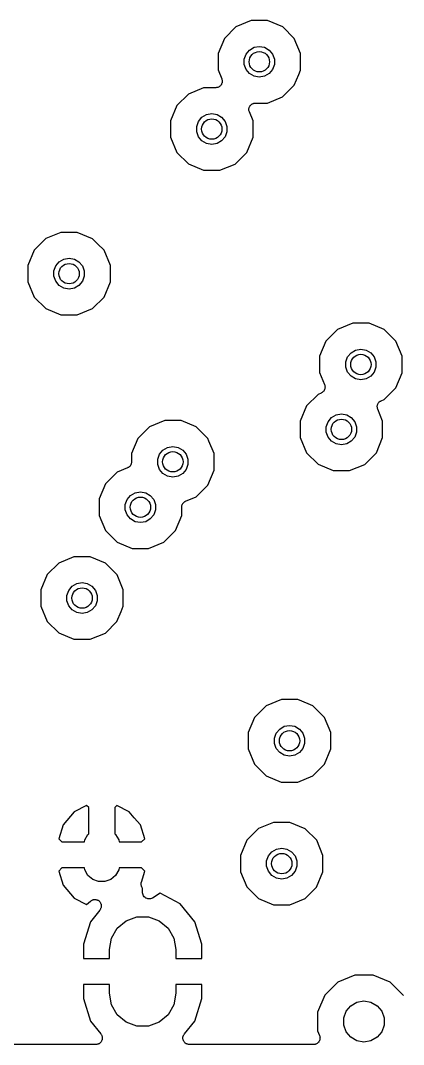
# Model space of a CAD drawing. Extents: x 10 to 287, y -200 to -10.
# Drawn here: x 145.73 to 153.24, y -141.2 to -121.16 of the extents above; entities that cross this region are included whole.
import ezdxf

# ---------------------------------------------------------------- set-up
doc = ezdxf.new("R2010")
doc.units = 0
doc.header["$MEASUREMENT"] = 0
doc.layers.add('BLACK', color=7, linetype='CONTINUOUS')

msp = doc.modelspace()

# ---------------------------------------------------------------- linework, layer by layer
at = {"layer": 'Black'}
for p, q in [((149.954, -121.278), (149.727, -121.505)), ((150.251, -121.155), (149.954, -121.278)), ((150.573, -121.156), (150.251, -121.155)), ((150.869, -121.279), (150.573, -121.156)), ((151.096, -121.506), (150.869, -121.279)), ((149.727, -121.505), (149.604, -121.802)), ((150.308, -121.68), (150.411, -121.662)), ((150.411, -121.662), (150.514, -121.68)), ((151.219, -121.803), (151.096, -121.506)), ((149.604, -121.802), (149.603, -122.123)), ((150.115, -121.911), (150.151, -121.813)), ((150.151, -121.813), (150.218, -121.733)), ((150.218, -121.733), (150.308, -121.68)), ((150.514, -121.68), (150.605, -121.733)), ((150.605, -121.733), (150.672, -121.813)), ((150.672, -121.813), (150.707, -121.911)), ((151.219, -122.125), (151.219, -121.803)), ((150.115, -122.015), (150.115, -121.911)), ((150.151, -122.114), (150.115, -122.015)), ((150.707, -122.015), (150.672, -122.114)), ((150.707, -121.911), (150.707, -122.015)), ((149.603, -122.123), (149.675, -122.297)), ((150.218, -122.194), (150.151, -122.114)), ((150.308, -122.246), (150.218, -122.194)), ((150.411, -122.264), (150.308, -122.246)), ((150.514, -122.246), (150.411, -122.264)), ((150.605, -122.194), (150.514, -122.246)), ((150.672, -122.114), (150.605, -122.194)), ((151.096, -122.421), (151.182, -122.214)), ((151.182, -122.214), (151.219, -122.125)), ((151.182, -122.214), (151.182, -122.214)), ((149.32, -122.472), (149.023, -122.595)), ((149.558, -122.472), (149.32, -122.472)), ((149.571, -122.47), (149.558, -122.472)), ((149.585, -122.469), (149.571, -122.47)), ((149.593, -122.466), (149.585, -122.469)), ((149.601, -122.465), (149.593, -122.466)), ((149.613, -122.458), (149.601, -122.465)), ((149.626, -122.453), (149.613, -122.458)), ((149.632, -122.447), (149.626, -122.453)), ((149.639, -122.443), (149.632, -122.447)), ((149.648, -122.432), (149.639, -122.443)), ((149.658, -122.423), (149.648, -122.432)), ((149.662, -122.415), (149.658, -122.423)), ((149.668, -122.409), (149.662, -122.415)), ((149.672, -122.396), (149.668, -122.409)), ((149.679, -122.384), (149.672, -122.396)), ((149.675, -122.297), (149.678, -122.31)), ((149.678, -122.31), (149.683, -122.323)), ((149.68, -122.375), (149.679, -122.384)), ((149.683, -122.368), (149.68, -122.375)), ((149.683, -122.323), (149.683, -122.332)), ((149.683, -122.332), (149.685, -122.34)), ((149.685, -122.34), (149.683, -122.354)), ((149.683, -122.354), (149.683, -122.368)), ((150.868, -122.648), (151.096, -122.421)), ((149.023, -122.595), (148.796, -122.822)), ((150.571, -122.771), (150.868, -122.648)), ((148.796, -122.822), (148.672, -123.119)), ((150.208, -122.876), (150.211, -122.868)), ((150.208, -122.89), (150.208, -122.876)), ((150.211, -122.868), (150.212, -122.86)), ((150.212, -122.86), (150.219, -122.847)), ((150.219, -122.847), (150.224, -122.834)), ((150.224, -122.834), (150.229, -122.828)), ((150.229, -122.828), (150.233, -122.82)), ((150.233, -122.82), (150.243, -122.811)), ((150.243, -122.811), (150.252, -122.8)), ((150.252, -122.8), (150.259, -122.796)), ((150.259, -122.796), (150.265, -122.791)), ((150.265, -122.791), (150.278, -122.785)), ((150.278, -122.785), (150.29, -122.778)), ((150.29, -122.778), (150.298, -122.777)), ((150.298, -122.777), (150.306, -122.774)), ((150.306, -122.774), (150.32, -122.773)), ((150.32, -122.773), (150.334, -122.771)), ((150.334, -122.771), (150.571, -122.771)), ((149.219, -123.13), (149.287, -123.05)), ((149.287, -123.05), (149.377, -122.997)), ((149.377, -122.997), (149.48, -122.979)), ((149.48, -122.979), (149.583, -122.997)), ((149.583, -122.997), (149.673, -123.05)), ((149.673, -123.05), (149.741, -123.13)), ((150.207, -122.903), (150.208, -122.89)), ((150.208, -122.911), (150.207, -122.903)), ((150.208, -122.92), (150.208, -122.911)), ((150.213, -122.933), (150.208, -122.92)), ((150.216, -122.946), (150.213, -122.933)), ((150.288, -123.12), (150.216, -122.946)), ((148.672, -123.119), (148.672, -123.44)), ((149.184, -123.228), (149.219, -123.13)), ((149.184, -123.332), (149.184, -123.228)), ((149.741, -123.13), (149.776, -123.228)), ((149.776, -123.228), (149.776, -123.332)), ((150.288, -123.441), (150.288, -123.12)), ((148.672, -123.44), (148.795, -123.737)), ((149.219, -123.43), (149.184, -123.332)), ((149.287, -123.51), (149.219, -123.43)), ((149.741, -123.43), (149.673, -123.51)), ((149.776, -123.332), (149.741, -123.43)), ((150.164, -123.738), (150.288, -123.441)), ((149.377, -123.563), (149.287, -123.51)), ((149.48, -123.581), (149.377, -123.563)), ((149.583, -123.563), (149.48, -123.581)), ((149.673, -123.51), (149.583, -123.563)), ((148.795, -123.737), (149.022, -123.964)), ((149.937, -123.965), (150.164, -123.738)), ((149.022, -123.964), (149.319, -124.088)), ((149.64, -124.088), (149.937, -123.965)), ((149.319, -124.088), (149.64, -124.088)), ((146.228, -125.426), (146.001, -125.653)), ((146.525, -125.303), (146.228, -125.426)), ((146.846, -125.303), (146.525, -125.303)), ((147.143, -125.427), (146.846, -125.303)), ((147.241, -125.525), (147.143, -125.427)), ((146.001, -125.653), (145.877, -125.95)), ((147.37, -125.654), (147.241, -125.525)), ((147.493, -125.951), (147.37, -125.654)), ((146.424, -125.961), (146.492, -125.881)), ((146.492, -125.881), (146.582, -125.828)), ((146.582, -125.828), (146.685, -125.81)), ((146.685, -125.81), (146.788, -125.828)), ((146.788, -125.828), (146.878, -125.881)), ((146.878, -125.881), (146.946, -125.961)), ((145.877, -125.95), (145.877, -126.271)), ((146.389, -126.059), (146.424, -125.961)), ((146.389, -126.163), (146.389, -126.059)), ((146.946, -125.961), (146.981, -126.059)), ((146.981, -126.059), (146.981, -126.163)), ((147.493, -126.272), (147.493, -125.951)), ((145.877, -126.271), (146, -126.568)), ((146.424, -126.261), (146.389, -126.163)), ((146.492, -126.341), (146.424, -126.261)), ((146.946, -126.261), (146.878, -126.341)), ((146.981, -126.163), (146.946, -126.261)), ((147.369, -126.569), (147.493, -126.272)), ((146.582, -126.394), (146.492, -126.341)), ((146.685, -126.412), (146.582, -126.394)), ((146.788, -126.394), (146.685, -126.412)), ((146.878, -126.341), (146.788, -126.394)), ((146, -126.568), (146.227, -126.795)), ((147.142, -126.796), (147.369, -126.569)), ((146.227, -126.795), (146.524, -126.919)), ((146.845, -126.919), (147.142, -126.796)), ((146.524, -126.919), (146.845, -126.919)), ((152.24, -127.081), (151.943, -127.204)), ((152.561, -127.081), (152.24, -127.081)), ((152.858, -127.205), (152.561, -127.081)), ((151.943, -127.204), (151.716, -127.431)), ((152.988, -127.335), (152.858, -127.205)), ((151.716, -127.431), (151.592, -127.728)), ((153.085, -127.432), (152.988, -127.335)), ((153.208, -127.729), (153.085, -127.432)), ((152.139, -127.739), (152.207, -127.659)), ((152.207, -127.659), (152.297, -127.606)), ((152.297, -127.606), (152.4, -127.588)), ((152.4, -127.588), (152.503, -127.606)), ((152.503, -127.606), (152.593, -127.659)), ((152.593, -127.659), (152.661, -127.739)), ((151.592, -127.728), (151.592, -128.049)), ((152.104, -127.837), (152.139, -127.739)), ((152.104, -127.941), (152.104, -127.837)), ((152.661, -127.739), (152.696, -127.837)), ((152.696, -127.837), (152.696, -127.941)), ((153.208, -128.05), (153.208, -127.729)), ((151.592, -128.049), (151.689, -128.284)), ((152.139, -128.039), (152.104, -127.941)), ((152.207, -128.119), (152.139, -128.039)), ((152.661, -128.039), (152.593, -128.119)), ((152.696, -127.941), (152.661, -128.039)), ((153.084, -128.347), (153.208, -128.05)), ((151.689, -128.284), (151.692, -128.295)), ((152.297, -128.172), (152.207, -128.119)), ((152.4, -128.19), (152.297, -128.172)), ((152.503, -128.172), (152.4, -128.19)), ((152.593, -128.119), (152.503, -128.172)), ((151.562, -128.474), (151.335, -128.701)), ((151.62, -128.45), (151.562, -128.474)), ((151.63, -128.444), (151.62, -128.45)), ((151.64, -128.44), (151.63, -128.444)), ((151.648, -128.432), (151.64, -128.44)), ((151.658, -128.426), (151.648, -128.432)), ((151.664, -128.417), (151.658, -128.426)), ((151.673, -128.41), (151.664, -128.417)), ((151.678, -128.4), (151.673, -128.41)), ((151.684, -128.391), (151.678, -128.4)), ((151.688, -128.381), (151.684, -128.391)), ((151.693, -128.371), (151.688, -128.381)), ((151.692, -128.295), (151.696, -128.305)), ((151.694, -128.36), (151.693, -128.371)), ((151.698, -128.349), (151.694, -128.36)), ((151.696, -128.305), (151.696, -128.316)), ((151.696, -128.316), (151.699, -128.327)), ((151.699, -128.327), (151.697, -128.338)), ((151.697, -128.338), (151.698, -128.349)), ((152.857, -128.574), (153.084, -128.347)), ((152.721, -128.699), (152.725, -128.688)), ((152.725, -128.688), (152.726, -128.677)), ((152.726, -128.677), (152.731, -128.667)), ((152.731, -128.667), (152.735, -128.657)), ((152.735, -128.657), (152.741, -128.648)), ((152.741, -128.648), (152.746, -128.638)), ((152.746, -128.638), (152.755, -128.631)), ((152.755, -128.631), (152.761, -128.622)), ((152.761, -128.622), (152.771, -128.616)), ((152.771, -128.616), (152.779, -128.608)), ((152.779, -128.608), (152.789, -128.604)), ((152.789, -128.604), (152.799, -128.598)), ((152.799, -128.598), (152.857, -128.574)), ((151.335, -128.701), (151.211, -128.998)), ((151.826, -128.929), (151.916, -128.876)), ((151.916, -128.876), (152.019, -128.858)), ((152.019, -128.858), (152.122, -128.876)), ((152.122, -128.876), (152.212, -128.929)), ((152.72, -128.721), (152.722, -128.71)), ((152.723, -128.732), (152.72, -128.721)), ((152.722, -128.71), (152.721, -128.699)), ((152.723, -128.743), (152.723, -128.732)), ((152.727, -128.753), (152.723, -128.743)), ((152.73, -128.764), (152.727, -128.753)), ((152.827, -128.999), (152.73, -128.764)), ((148.557, -128.986), (148.26, -129.109)), ((148.878, -128.986), (148.557, -128.986)), ((149.175, -129.11), (148.878, -128.986)), ((151.211, -128.998), (151.211, -129.319)), ((151.723, -129.107), (151.758, -129.009)), ((151.758, -129.009), (151.826, -128.929)), ((152.212, -128.929), (152.28, -129.009)), ((152.28, -129.009), (152.315, -129.107)), ((152.827, -129.32), (152.827, -128.999)), ((148.26, -129.109), (148.033, -129.336)), ((149.402, -129.337), (149.175, -129.11)), ((151.723, -129.211), (151.723, -129.107)), ((151.758, -129.309), (151.723, -129.211)), ((152.315, -129.211), (152.28, -129.309)), ((152.315, -129.107), (152.315, -129.211)), ((148.033, -129.336), (147.909, -129.633)), ((148.614, -129.511), (148.717, -129.493)), ((148.717, -129.493), (148.82, -129.511)), ((149.425, -129.393), (149.402, -129.337)), ((149.525, -129.634), (149.425, -129.393)), ((149.425, -129.393), (149.425, -129.393)), ((151.211, -129.319), (151.334, -129.616)), ((151.826, -129.389), (151.758, -129.309)), ((151.916, -129.442), (151.826, -129.389)), ((152.019, -129.46), (151.916, -129.442)), ((152.122, -129.442), (152.019, -129.46)), ((152.212, -129.389), (152.122, -129.442)), ((152.28, -129.309), (152.212, -129.389)), ((152.703, -129.617), (152.827, -129.32)), ((147.909, -129.633), (147.909, -129.796)), ((148.421, -129.742), (148.456, -129.644)), ((148.456, -129.644), (148.524, -129.564)), ((148.524, -129.564), (148.614, -129.511)), ((148.82, -129.511), (148.91, -129.564)), ((148.91, -129.564), (148.978, -129.644)), ((148.978, -129.644), (149.013, -129.742)), ((149.525, -129.955), (149.525, -129.634)), ((151.334, -129.616), (151.561, -129.843)), ((152.476, -129.844), (152.703, -129.617)), ((147.856, -129.897), (147.846, -129.906)), ((147.868, -129.889), (147.856, -129.897)), ((147.873, -129.883), (147.868, -129.889)), ((147.879, -129.877), (147.873, -129.883)), ((147.886, -129.865), (147.879, -129.877)), ((147.895, -129.854), (147.886, -129.865)), ((147.897, -129.846), (147.895, -129.854)), ((147.902, -129.839), (147.897, -129.846)), ((147.904, -129.825), (147.902, -129.839)), ((147.908, -129.812), (147.904, -129.825)), ((147.909, -129.796), (147.908, -129.804)), ((147.908, -129.804), (147.908, -129.812)), ((148.421, -129.846), (148.421, -129.742)), ((148.456, -129.944), (148.421, -129.846)), ((149.013, -129.846), (148.978, -129.944)), ((149.013, -129.742), (149.013, -129.846)), ((151.561, -129.843), (151.858, -129.967)), ((152.179, -129.967), (152.476, -129.844)), ((147.625, -129.998), (147.398, -130.225)), ((147.831, -129.913), (147.625, -129.998)), ((147.838, -129.908), (147.831, -129.913)), ((147.846, -129.906), (147.838, -129.908)), ((148.524, -130.024), (148.456, -129.944)), ((148.614, -130.077), (148.524, -130.024)), ((148.717, -130.095), (148.614, -130.077)), ((148.82, -130.077), (148.717, -130.095)), ((148.91, -130.024), (148.82, -130.077)), ((148.978, -129.944), (148.91, -130.024)), ((149.401, -130.252), (149.525, -129.955)), ((151.858, -129.967), (152.179, -129.967)), ((147.398, -130.225), (147.274, -130.522)), ((149.174, -130.479), (149.401, -130.252)), ((147.821, -130.533), (147.889, -130.453)), ((147.889, -130.453), (147.979, -130.4)), ((147.979, -130.4), (148.082, -130.382)), ((148.082, -130.382), (148.185, -130.4)), ((148.185, -130.4), (148.275, -130.453)), ((148.275, -130.453), (148.343, -130.533)), ((148.968, -130.564), (149.174, -130.479)), ((147.274, -130.522), (147.274, -130.843)), ((147.786, -130.631), (147.821, -130.533)), ((147.786, -130.735), (147.786, -130.631)), ((148.343, -130.533), (148.378, -130.631)), ((148.378, -130.631), (148.378, -130.735)), ((148.89, -130.681), (148.891, -130.673)), ((148.89, -130.844), (148.89, -130.681)), ((148.891, -130.665), (148.895, -130.652)), ((148.891, -130.673), (148.891, -130.665)), ((148.895, -130.652), (148.897, -130.638)), ((148.897, -130.638), (148.902, -130.631)), ((148.902, -130.631), (148.904, -130.623)), ((148.904, -130.623), (148.913, -130.612)), ((148.913, -130.612), (148.92, -130.6)), ((148.92, -130.6), (148.926, -130.594)), ((148.926, -130.594), (148.931, -130.588)), ((148.931, -130.588), (148.943, -130.58)), ((148.943, -130.58), (148.953, -130.571)), ((148.953, -130.571), (148.961, -130.569)), ((148.961, -130.569), (148.968, -130.564)), ((147.274, -130.843), (147.397, -131.14)), ((147.821, -130.833), (147.786, -130.735)), ((147.889, -130.913), (147.821, -130.833)), ((148.343, -130.833), (148.275, -130.913)), ((148.378, -130.735), (148.343, -130.833)), ((148.766, -131.141), (148.89, -130.844)), ((147.979, -130.966), (147.889, -130.913)), ((148.082, -130.984), (147.979, -130.966)), ((148.185, -130.966), (148.082, -130.984)), ((148.275, -130.913), (148.185, -130.966)), ((147.397, -131.14), (147.624, -131.367)), ((148.539, -131.368), (148.766, -131.141)), ((147.624, -131.367), (147.921, -131.491)), ((147.921, -131.491), (148.242, -131.491)), ((148.242, -131.491), (148.539, -131.368)), ((146.779, -131.653), (146.482, -131.776)), ((147.1, -131.653), (146.779, -131.653)), ((147.397, -131.777), (147.1, -131.653)), ((146.482, -131.776), (146.255, -132.003)), ((147.624, -132.004), (147.397, -131.777)), ((146.255, -132.003), (146.131, -132.3)), ((147.747, -132.301), (147.624, -132.004)), ((146.131, -132.3), (146.131, -132.621)), ((146.678, -132.311), (146.746, -132.231)), ((146.746, -132.231), (146.836, -132.178)), ((146.836, -132.178), (146.939, -132.16)), ((146.939, -132.16), (147.042, -132.178)), ((147.042, -132.178), (147.132, -132.231)), ((147.132, -132.231), (147.2, -132.311)), ((147.747, -132.622), (147.747, -132.301)), ((146.643, -132.409), (146.678, -132.311)), ((146.643, -132.513), (146.643, -132.409)), ((147.2, -132.311), (147.235, -132.409)), ((147.235, -132.409), (147.235, -132.513)), ((146.131, -132.621), (146.254, -132.918)), ((146.678, -132.611), (146.643, -132.513)), ((146.746, -132.691), (146.678, -132.611)), ((146.836, -132.744), (146.746, -132.691)), ((147.132, -132.691), (147.042, -132.744)), ((147.2, -132.611), (147.132, -132.691)), ((147.235, -132.513), (147.2, -132.611)), ((147.705, -132.724), (147.747, -132.622)), ((146.939, -132.762), (146.836, -132.744)), ((147.042, -132.744), (146.939, -132.762)), ((147.623, -132.919), (147.705, -132.724)), ((147.705, -132.724), (147.705, -132.724)), ((146.254, -132.918), (146.481, -133.145)), ((147.396, -133.146), (147.623, -132.919)), ((146.481, -133.145), (146.778, -133.269)), ((146.778, -133.269), (147.099, -133.269)), ((147.099, -133.269), (147.396, -133.146)), ((150.843, -134.447), (150.546, -134.57)), ((151.164, -134.447), (150.843, -134.447)), ((151.369, -134.532), (151.164, -134.447)), ((150.546, -134.57), (150.319, -134.797)), ((151.461, -134.571), (151.369, -134.532)), ((151.369, -134.532), (151.369, -134.532)), ((151.688, -134.798), (151.461, -134.571)), ((150.319, -134.797), (150.195, -135.094)), ((151.811, -135.095), (151.688, -134.798)), ((150.195, -135.094), (150.195, -135.415)), ((150.707, -135.203), (150.742, -135.105)), ((150.742, -135.105), (150.81, -135.025)), ((150.81, -135.025), (150.9, -134.972)), ((150.9, -134.972), (151.003, -134.954)), ((151.003, -134.954), (151.106, -134.972)), ((151.106, -134.972), (151.196, -135.025)), ((151.196, -135.025), (151.264, -135.105)), ((151.264, -135.105), (151.299, -135.203)), ((151.811, -135.416), (151.811, -135.095)), ((150.707, -135.307), (150.707, -135.203)), ((150.742, -135.405), (150.707, -135.307)), ((151.299, -135.307), (151.264, -135.405)), ((151.299, -135.203), (151.299, -135.307)), ((150.195, -135.415), (150.318, -135.712)), ((150.81, -135.485), (150.742, -135.405)), ((150.9, -135.538), (150.81, -135.485)), ((151.196, -135.485), (151.106, -135.538)), ((151.264, -135.405), (151.196, -135.485)), ((151.687, -135.713), (151.811, -135.416)), ((151.003, -135.556), (150.9, -135.538)), ((151.106, -135.538), (151.003, -135.556)), ((150.318, -135.712), (150.545, -135.939)), ((151.46, -135.94), (151.687, -135.713)), ((150.545, -135.939), (150.842, -136.063)), ((150.842, -136.063), (151.163, -136.063)), ((151.163, -136.063), (151.46, -135.94)), ((146.787, -136.644), (146.569, -136.901)), ((147.028, -136.521), (146.787, -136.644)), ((147.071, -136.558), (147.028, -136.521)), ((147.071, -137.075), (147.071, -136.558)), ((147.622, -136.521), (147.579, -136.558)), ((147.579, -136.558), (147.579, -137.075)), ((147.863, -136.644), (147.622, -136.521)), ((147.962, -136.761), (147.863, -136.644)), ((146.569, -136.901), (146.482, -137.173)), ((148.081, -136.901), (147.962, -136.761)), ((148.168, -137.173), (148.081, -136.901)), ((150.69, -136.852), (150.393, -136.975)), ((151.011, -136.852), (150.69, -136.852)), ((151.308, -136.976), (151.011, -136.852)), ((146.991, -137.197), (147.053, -137.09)), ((147.053, -137.09), (147.071, -137.075)), ((147.579, -137.075), (147.597, -137.09)), ((147.597, -137.09), (147.659, -137.197)), ((150.393, -136.975), (150.166, -137.202)), ((151.535, -137.203), (151.308, -136.976)), ((146.482, -137.173), (146.544, -137.236)), ((146.544, -137.236), (146.984, -137.236)), ((146.984, -137.236), (146.991, -137.197)), ((147.659, -137.197), (147.666, -137.236)), ((147.666, -137.236), (148.106, -137.236)), ((148.106, -137.236), (148.168, -137.173)), ((150.166, -137.202), (150.042, -137.499)), ((151.658, -137.5), (151.535, -137.203)), ((150.042, -137.499), (150.042, -137.82)), ((150.554, -137.608), (150.589, -137.51)), ((150.589, -137.51), (150.657, -137.43)), ((150.657, -137.43), (150.747, -137.377)), ((150.747, -137.377), (150.85, -137.359)), ((150.85, -137.359), (150.953, -137.377)), ((150.953, -137.377), (151.043, -137.43)), ((151.043, -137.43), (151.111, -137.51)), ((151.111, -137.51), (151.146, -137.608)), ((151.658, -137.821), (151.658, -137.5)), ((150.554, -137.712), (150.554, -137.608)), ((150.589, -137.81), (150.554, -137.712)), ((151.146, -137.712), (151.111, -137.81)), ((151.146, -137.608), (151.146, -137.712)), ((146.544, -137.744), (146.482, -137.807)), ((146.482, -137.807), (146.569, -138.079)), ((146.984, -137.744), (146.544, -137.744)), ((146.991, -137.783), (146.984, -137.744)), ((147.053, -137.89), (146.991, -137.783)), ((147.147, -137.969), (147.053, -137.89)), ((147.597, -137.89), (147.503, -137.969)), ((147.659, -137.783), (147.597, -137.89)), ((147.666, -137.744), (147.659, -137.783)), ((148.106, -137.744), (147.666, -137.744)), ((148.1, -138.021), (148.168, -137.807)), ((148.168, -137.807), (148.106, -137.744)), ((150.042, -137.82), (150.165, -138.117)), ((150.657, -137.89), (150.589, -137.81)), ((150.747, -137.943), (150.657, -137.89)), ((151.043, -137.89), (150.953, -137.943)), ((151.111, -137.81), (151.043, -137.89)), ((151.534, -138.118), (151.658, -137.821)), ((146.569, -138.079), (146.787, -138.336)), ((147.263, -138.012), (147.147, -137.969)), ((147.387, -138.012), (147.263, -138.012)), ((147.503, -137.969), (147.387, -138.012)), ((148.094, -138.065), (148.095, -138.051)), ((148.095, -138.073), (148.094, -138.065)), ((148.095, -138.038), (148.098, -138.03)), ((148.095, -138.051), (148.095, -138.038)), ((148.095, -138.082), (148.095, -138.073)), ((148.1, -138.095), (148.095, -138.082)), ((148.098, -138.03), (148.1, -138.021)), ((148.103, -138.108), (148.1, -138.095)), ((148.108, -138.115), (148.103, -138.108)), ((148.111, -138.124), (148.108, -138.115)), ((150.85, -137.961), (150.747, -137.943)), ((150.953, -137.943), (150.85, -137.961)), ((148.119, -138.134), (148.111, -138.124)), ((148.125, -138.143), (148.119, -138.134)), ((148.125, -138.226), (148.125, -138.143)), ((148.125, -138.228), (148.125, -138.226)), ((148.125, -138.23), (148.125, -138.228)), ((148.129, -138.25), (148.125, -138.23)), ((148.133, -138.269), (148.129, -138.25)), ((148.134, -138.271), (148.133, -138.269)), ((148.134, -138.274), (148.134, -138.271)), ((148.145, -138.29), (148.134, -138.274)), ((148.155, -138.308), (148.145, -138.29)), ((148.156, -138.309), (148.155, -138.308)), ((148.158, -138.311), (148.156, -138.309)), ((148.173, -138.323), (148.158, -138.311)), ((148.472, -138.238), (148.319, -138.334)), ((148.862, -138.447), (148.472, -138.238)), ((150.165, -138.117), (150.392, -138.344)), ((151.307, -138.345), (151.534, -138.118)), ((146.787, -138.336), (147.028, -138.459)), ((147.028, -138.459), (147.107, -138.392)), ((147.107, -138.392), (147.117, -138.386)), ((147.117, -138.386), (147.125, -138.379)), ((147.125, -138.379), (147.136, -138.375)), ((147.136, -138.375), (147.146, -138.37)), ((147.146, -138.37), (147.156, -138.368)), ((147.156, -138.368), (147.166, -138.364)), ((147.166, -138.364), (147.178, -138.364)), ((147.178, -138.364), (147.189, -138.362)), ((147.189, -138.362), (147.2, -138.364)), ((147.2, -138.364), (147.21, -138.363)), ((147.21, -138.363), (147.221, -138.367)), ((147.221, -138.367), (147.232, -138.369)), ((147.232, -138.369), (147.242, -138.375)), ((147.242, -138.375), (147.252, -138.378)), ((147.252, -138.378), (147.261, -138.385)), ((147.261, -138.385), (147.271, -138.391)), ((147.271, -138.391), (147.278, -138.399)), ((147.278, -138.399), (147.286, -138.406)), ((147.286, -138.406), (147.292, -138.416)), ((147.292, -138.416), (147.299, -138.425)), ((147.299, -138.425), (147.303, -138.435)), ((147.303, -138.435), (147.308, -138.444)), ((147.308, -138.444), (147.31, -138.455)), ((147.31, -138.455), (147.314, -138.466)), ((147.315, -138.51), (147.311, -138.52)), ((147.314, -138.466), (147.314, -138.477)), ((147.314, -138.477), (147.316, -138.487)), ((147.316, -138.487), (147.314, -138.499)), ((147.314, -138.499), (147.315, -138.51)), ((148.189, -138.336), (148.173, -138.323)), ((148.191, -138.337), (148.189, -138.336)), ((148.192, -138.338), (148.191, -138.337)), ((148.211, -138.344), (148.192, -138.338)), ((148.23, -138.351), (148.211, -138.344)), ((148.232, -138.351), (148.23, -138.351)), ((148.234, -138.352), (148.232, -138.351)), ((148.254, -138.351), (148.234, -138.352)), ((148.274, -138.351), (148.254, -138.351)), ((148.276, -138.35), (148.274, -138.351)), ((148.278, -138.35), (148.276, -138.35)), ((148.297, -138.343), (148.278, -138.35)), ((148.316, -138.336), (148.297, -138.343)), ((148.317, -138.334), (148.316, -138.336)), ((148.319, -138.334), (148.317, -138.334)), ((149.149, -138.797), (148.862, -138.447)), ((150.392, -138.344), (150.689, -138.468)), ((150.689, -138.468), (151.01, -138.468)), ((151.01, -138.468), (151.307, -138.345)), ((147.288, -138.569), (147.101, -138.797)), ((147.293, -138.56), (147.288, -138.569)), ((147.3, -138.552), (147.293, -138.56)), ((147.303, -138.541), (147.3, -138.552)), ((147.309, -138.531), (147.303, -138.541)), ((147.311, -138.52), (147.309, -138.531)), ((147.8, -138.778), (148.012, -138.701)), ((148.012, -138.701), (148.238, -138.701)), ((148.238, -138.701), (148.45, -138.778)), ((147.101, -138.797), (146.967, -139.237)), ((147.627, -138.923), (147.8, -138.778)), ((148.45, -138.778), (148.623, -138.923)), ((149.283, -139.237), (149.149, -138.797)), ((147.475, -139.341), (147.514, -139.119)), ((147.514, -139.119), (147.627, -138.923)), ((148.623, -138.923), (148.736, -139.119)), ((148.736, -139.119), (148.775, -139.341)), ((146.967, -139.237), (146.967, -139.516)), ((149.283, -139.516), (149.283, -139.237)), ((146.967, -139.516), (147.475, -139.516)), ((147.475, -139.516), (147.475, -139.341)), ((148.775, -139.341), (148.775, -139.516)), ((148.775, -139.516), (149.283, -139.516)), ((152.28, -139.842), (151.946, -139.98)), ((152.641, -139.842), (152.28, -139.842)), ((152.975, -139.981), (152.641, -139.842)), ((147.475, -140.024), (146.967, -140.024)), ((146.967, -140.024), (146.967, -140.303)), ((147.475, -140.199), (147.475, -140.024)), ((149.283, -140.024), (148.775, -140.024)), ((148.775, -140.024), (148.775, -140.199)), ((149.283, -140.303), (149.283, -140.024)), ((151.946, -139.98), (151.691, -140.235)), ((153.22, -140.226), (152.975, -139.981)), ((146.967, -140.303), (147.101, -140.743)), ((147.514, -140.421), (147.475, -140.199)), ((148.775, -140.199), (148.736, -140.421)), ((149.149, -140.743), (149.283, -140.303)), ((151.691, -140.235), (151.552, -140.569)), ((153.229, -140.232), (153.22, -140.226)), ((153.237, -140.24), (153.229, -140.232)), ((147.627, -140.617), (147.514, -140.421)), ((148.736, -140.421), (148.623, -140.617)), ((152.112, -140.549), (152.202, -140.442)), ((152.202, -140.442), (152.323, -140.373)), ((152.323, -140.373), (152.46, -140.348)), ((152.46, -140.348), (152.597, -140.373)), ((152.597, -140.373), (152.718, -140.442)), ((152.718, -140.442), (152.808, -140.549)), ((147.8, -140.762), (147.627, -140.617)), ((148.623, -140.617), (148.45, -140.762)), ((151.552, -140.569), (151.552, -140.93)), ((152.065, -140.68), (152.112, -140.549)), ((152.065, -140.82), (152.065, -140.68)), ((152.808, -140.549), (152.855, -140.68)), ((152.855, -140.68), (152.855, -140.82)), ((147.101, -140.743), (147.307, -140.994)), ((148.012, -140.839), (147.8, -140.762)), ((148.238, -140.839), (148.012, -140.839)), ((148.45, -140.762), (148.238, -140.839)), ((148.943, -140.994), (149.149, -140.743)), ((152.112, -140.951), (152.065, -140.82)), ((152.855, -140.82), (152.808, -140.951)), ((147.307, -140.994), (147.312, -141.003)), ((147.312, -141.003), (147.318, -141.011)), ((147.318, -141.011), (147.323, -141.022)), ((147.327, -141.119), (147.322, -141.128)), ((147.323, -141.022), (147.328, -141.032)), ((147.33, -141.108), (147.327, -141.119)), ((147.328, -141.032), (147.33, -141.043)), ((147.33, -141.043), (147.334, -141.052)), ((147.334, -141.097), (147.33, -141.108)), ((147.334, -141.052), (147.334, -141.064)), ((147.334, -141.064), (147.335, -141.076)), ((147.335, -141.076), (147.334, -141.086)), ((147.334, -141.086), (147.334, -141.097)), ((148.915, -141.076), (148.916, -141.064)), ((148.916, -141.086), (148.915, -141.076)), ((148.916, -141.052), (148.92, -141.043)), ((148.916, -141.064), (148.916, -141.052)), ((148.916, -141.097), (148.916, -141.086)), ((148.92, -141.108), (148.916, -141.097)), ((148.92, -141.043), (148.922, -141.032)), ((148.923, -141.119), (148.92, -141.108)), ((148.922, -141.032), (148.927, -141.022)), ((148.928, -141.128), (148.923, -141.119)), ((148.927, -141.022), (148.932, -141.011)), ((148.932, -141.011), (148.938, -141.003)), ((148.938, -141.003), (148.943, -140.994)), ((151.552, -140.93), (151.592, -141.026)), ((151.595, -141.113), (151.589, -141.125)), ((151.592, -141.026), (151.595, -141.039)), ((151.595, -141.039), (151.599, -141.052)), ((151.596, -141.104), (151.595, -141.113)), ((151.599, -141.097), (151.596, -141.104)), ((151.599, -141.052), (151.599, -141.061)), ((151.599, -141.061), (151.601, -141.069)), ((151.601, -141.069), (151.599, -141.083)), ((151.599, -141.083), (151.599, -141.097)), ((152.202, -141.058), (152.112, -140.951)), ((152.323, -141.127), (152.202, -141.058)), ((152.718, -141.058), (152.597, -141.127)), ((152.808, -140.951), (152.718, -141.058)), ((147.208, -141.201), (143.392, -141.201)), ((147.219, -141.2), (147.208, -141.201)), ((147.229, -141.2), (147.219, -141.2)), ((147.24, -141.196), (147.229, -141.2)), ((147.252, -141.194), (147.24, -141.196)), ((147.261, -141.189), (147.252, -141.194)), ((147.271, -141.185), (147.261, -141.189)), ((147.28, -141.178), (147.271, -141.185)), ((147.29, -141.172), (147.28, -141.178)), ((147.297, -141.164), (147.29, -141.172)), ((147.305, -141.157), (147.297, -141.164)), ((147.311, -141.147), (147.305, -141.157)), ((147.318, -141.138), (147.311, -141.147)), ((147.322, -141.128), (147.318, -141.138)), ((148.932, -141.138), (148.928, -141.128)), ((148.939, -141.147), (148.932, -141.138)), ((148.945, -141.157), (148.939, -141.147)), ((148.953, -141.164), (148.945, -141.157)), ((148.96, -141.172), (148.953, -141.164)), ((148.97, -141.178), (148.96, -141.172)), ((148.979, -141.185), (148.97, -141.178)), ((148.989, -141.189), (148.979, -141.185)), ((148.998, -141.194), (148.989, -141.189)), ((149.01, -141.196), (148.998, -141.194)), ((149.021, -141.2), (149.01, -141.196)), ((149.031, -141.2), (149.021, -141.2)), ((149.042, -141.201), (149.031, -141.2)), ((151.474, -141.201), (149.042, -141.201)), ((151.488, -141.199), (151.474, -141.201)), ((151.502, -141.199), (151.488, -141.199)), ((151.509, -141.195), (151.502, -141.199)), ((151.518, -141.194), (151.509, -141.195)), ((151.53, -141.187), (151.518, -141.194)), ((151.542, -141.182), (151.53, -141.187)), ((151.549, -141.176), (151.542, -141.182)), ((151.556, -141.172), (151.549, -141.176)), ((151.565, -141.161), (151.556, -141.172)), ((151.575, -141.152), (151.565, -141.161)), ((151.579, -141.144), (151.575, -141.152)), ((151.584, -141.138), (151.579, -141.144)), ((151.589, -141.125), (151.584, -141.138)), ((152.46, -141.152), (152.323, -141.127)), ((152.597, -141.127), (152.46, -141.152))]:
    msp.add_line(p, q, dxfattribs=at)
for centre in [(150.411, -121.963), (149.48, -123.28), (146.685, -126.111), (152.4, -127.889), (152.019, -129.159), (148.717, -129.794), (148.082, -130.683), (146.939, -132.461), (151.003, -135.255), (150.85, -137.66)]:
    msp.add_circle(centre, 0.1994, dxfattribs=at)

doc.saveas('drawing.dxf')
